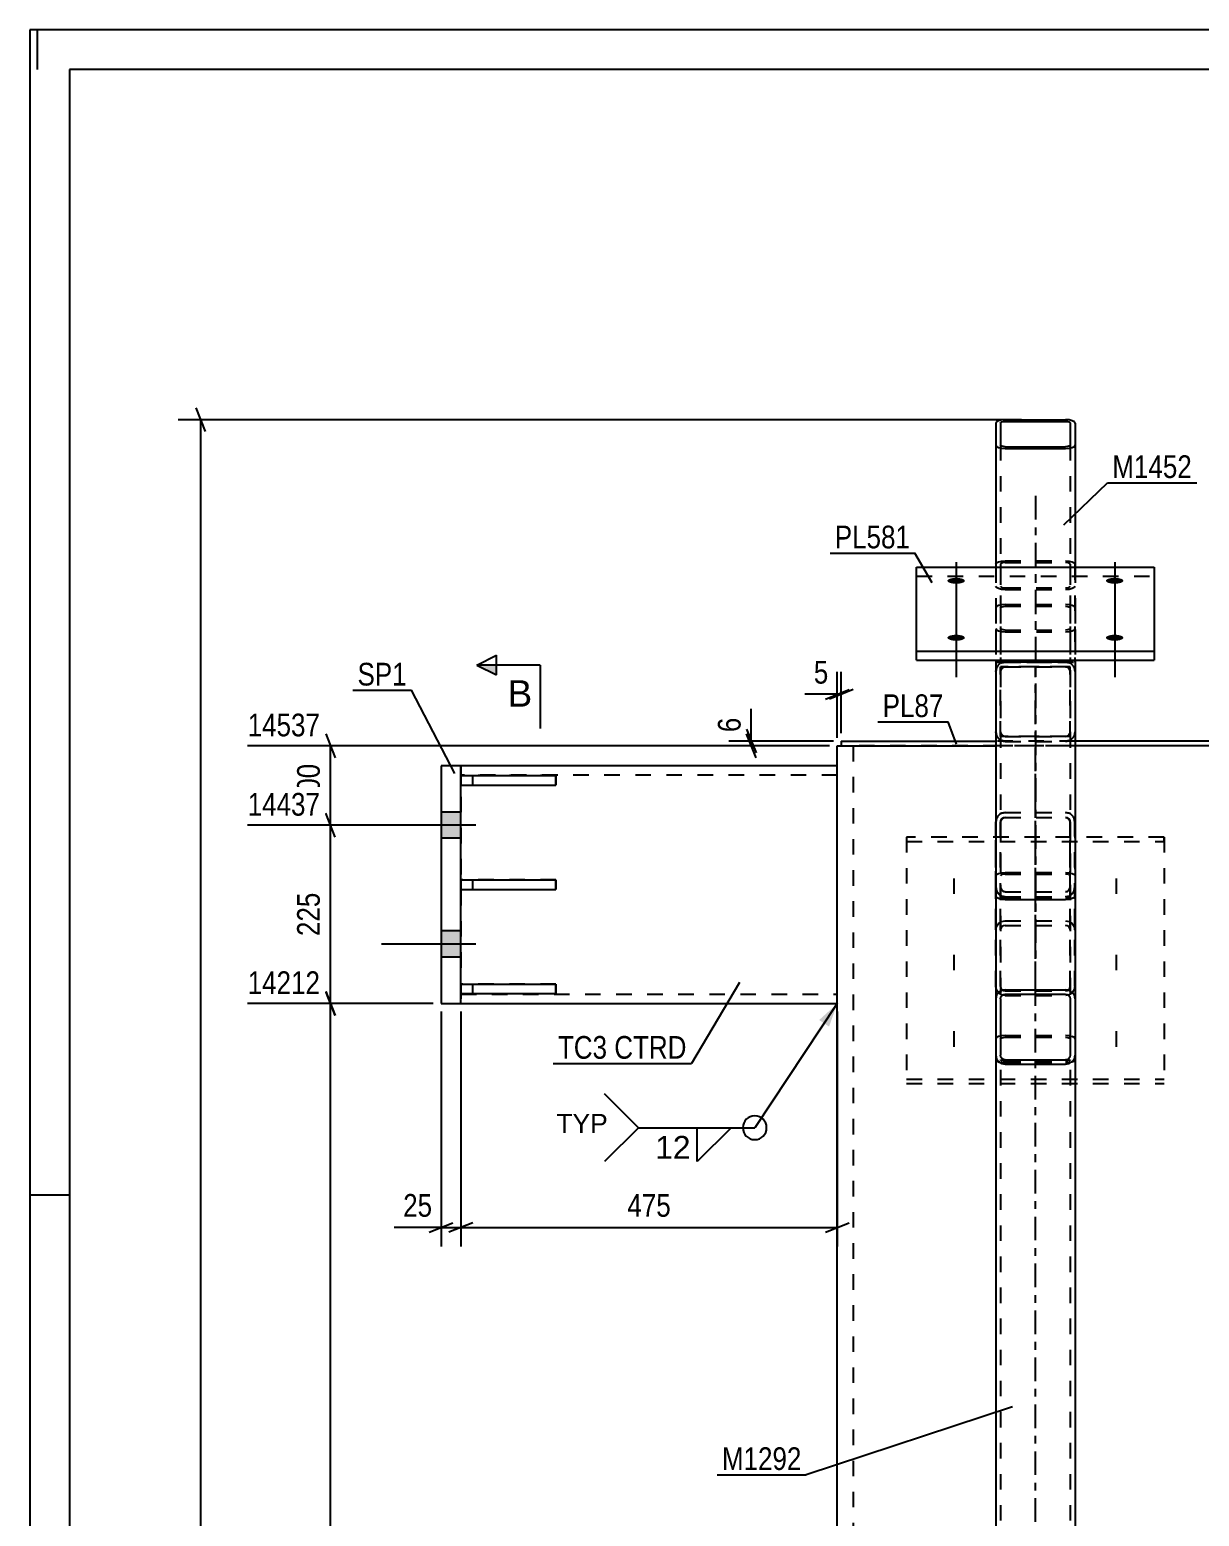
# Model space of a CAD drawing. Header units: millimetres. Extents: x 0 to 841, y 0 to 594.
# Drawn here: x 0 to 147.6, y 406.5 to 594 of the extents above; entities that cross this region are included whole.
import ezdxf

# ---------------------------------------------------------------- set-up
doc = ezdxf.new("R2010")
doc.units = ezdxf.units.MM
doc.linetypes.add('DXK_LINE_DOT2', pattern=[3.9198, 1.9599, -1.9599])
doc.linetypes.add('DXK_LINE_DOT3', pattern=[5.9187, 2.979, -0.9799, 0.9799, -0.9799])
doc.styles.add('Arial', font='ARIAL.TTF', dxfattribs={"height": 0.2})
doc.styles.add('Arial Narrow', font='ARIALN.TTF', dxfattribs={"height": 0.2})

# ---------------------------------------------------------------- blocks, each defined once
blk = doc.blocks.new('Unknown-681621213-15216')
at = {"color": 5, "linetype": 'Continuous'}
for p, q in [((841, 594), (0, 594)), ((0, 594), (0, 0)), ((1, 589), (1, 594)), ((836, 589), (5, 589)), ((5, 589), (5, 5)), ((5, 447), (0, 447))]:
    blk.add_line(p, q, dxfattribs=at)
blk = doc.blocks.new('Bolt-681621213-12339 - 12263')
at = {"color": 1, "linetype": 'DXK_LINE_DOT2'}
for p, q in [((116.64, 485), (116.64, 487.84)), ((126.89, 485), (126.89, 487.84)), ((137.14, 485), (137.14, 487.84)), ((116.64, 475.37), (116.64, 478.21)), ((137.14, 475.37), (137.14, 478.21)), ((116.64, 465.74), (116.64, 468.57)), ((126.89, 465.74), (126.89, 468.57)), ((137.14, 465.74), (137.14, 468.57))]:
    blk.add_line(p, q, dxfattribs=at)
blk = doc.blocks.new('Bolt-681621213-12338 - 12263')
at = {"linetype": 'Continuous'}
for points in [[(51.9, 495.33), (51.9, 492.03), (54.4, 492.03), (54.4, 495.33)], [(51.9, 495.33), (51.9, 492.03), (54.4, 492.03), (54.4, 495.33)], [(51.9, 480.33), (51.9, 477.03), (54.4, 477.03), (54.4, 480.33)], [(51.9, 480.33), (51.9, 477.03), (54.4, 477.03), (54.4, 480.33)]]:
    blk.add_hatch(color=1, dxfattribs=at).paths.add_polyline_path(points)
at = {"color": 1, "linetype": 'Continuous'}
for p, q in [((54.4, 495.33), (51.9, 495.33)), ((54.4, 495.33), (51.9, 495.33)), ((56.3, 493.68), (44.4, 493.68)), ((56.3, 493.68), (44.4, 493.68)), ((54.4, 492.03), (51.9, 492.03)), ((54.4, 492.03), (51.9, 492.03)), ((54.4, 480.33), (51.9, 480.33)), ((54.4, 480.33), (51.9, 480.33)), ((56.3, 478.68), (44.4, 478.68)), ((56.3, 478.68), (44.4, 478.68)), ((54.4, 477.03), (51.9, 477.03)), ((54.4, 477.03), (51.9, 477.03))]:
    blk.add_line(p, q, dxfattribs=at)
blk = doc.blocks.new('Part-681621213-12268 - 12263')
at = {"color": 2, "linetype": 'Continuous'}
for p, q in [((101.9, 501.18), (54.4, 501.18)), ((54.4, 471.18), (101.9, 471.18))]:
    blk.add_line(p, q, dxfattribs=at)
at = {"color": 7, "linetype": 'DXK_LINE_DOT2'}
for p, q in [((54.4, 501.18), (54.4, 471.18)), ((101.9, 471.18), (101.9, 501.18)), ((101.9, 499.98), (54.4, 499.98)), ((54.4, 472.38), (101.9, 472.38))]:
    blk.add_line(p, q, dxfattribs=at)
blk = doc.blocks.new('Part-681621213-12273 - 12263')
at = {"color": 2, "linetype": 'Continuous'}
for p, q in [((51.9, 501.18), (51.9, 471.18)), ((54.4, 501.18), (51.9, 501.18)), ((54.4, 471.18), (54.4, 501.18)), ((51.9, 471.18), (54.4, 471.18))]:
    blk.add_line(p, q, dxfattribs=at)
blk = doc.blocks.new('Part-681621213-12294 - 12263')
at = {"color": 2, "linetype": 'Continuous'}
for p, q in [((102.4, 504.28), (121.9, 504.28)), ((102.4, 504.28), (102.4, 503.68)), ((102.4, 503.68), (104.07, 503.68)), ((151.4, 504.28), (131.9, 504.28)), ((151.4, 503.68), (149.72, 503.68)), ((151.4, 504.28), (151.4, 503.68))]:
    blk.add_line(p, q, dxfattribs=at)
at = {"color": 7, "linetype": 'DXK_LINE_DOT2'}
for p, q in [((149.72, 503.68), (104.07, 503.68)), ((131.9, 504.28), (121.9, 504.28))]:
    blk.add_line(p, q, dxfattribs=at)
blk = doc.blocks.new('Part-681621213-12295 - 12263')
at = {"color": 7, "linetype": 'DXK_LINE_DOT3'}
blk.add_line((126.89, 473.49), (126.89, 502.49), dxfattribs=at)
at = {"color": 7, "linetype": 'DXK_LINE_DOT2'}
for p, q in [((123.09, 495.29), (122.63, 495.19)), ((123.09, 495.29), (130.69, 495.29)), ((131.15, 495.19), (130.69, 495.29)), ((121.98, 494.5), (121.89, 494.01)), ((121.89, 480.48), (121.89, 494.01)), ((121.89, 485.92), (121.89, 494.01)), ((122.49, 494.01), (122.54, 494.25)), ((122.49, 480.48), (122.49, 494.01)), ((122.49, 494.01), (122.49, 485.92)), ((122.54, 494.25), (122.67, 494.46)), ((122.67, 494.46), (122.86, 494.6)), ((122.86, 494.6), (123.09, 494.65)), ((123.09, 494.65), (130.69, 494.65)), ((130.69, 494.65), (130.92, 494.6)), ((130.92, 494.6), (131.12, 494.46)), ((131.12, 494.46), (131.25, 494.25)), ((131.25, 494.25), (131.29, 494.01)), ((131.29, 480.48), (131.29, 494.01)), ((131.29, 485.92), (131.29, 494.01)), ((131.89, 494.01), (131.8, 494.5)), ((131.89, 480.48), (131.89, 494.01)), ((131.89, 494.01), (131.89, 485.92)), ((121.89, 473.34), (121.89, 485.92)), ((121.89, 485.92), (121.98, 485.43)), ((122.49, 473.34), (122.49, 485.92)), ((122.54, 485.68), (122.49, 485.92)), ((122.67, 485.47), (122.54, 485.68)), ((131.25, 485.68), (131.12, 485.47)), ((131.29, 485.92), (131.25, 485.68)), ((131.29, 473.34), (131.29, 485.92)), ((131.8, 485.43), (131.89, 485.92)), ((131.89, 473.34), (131.89, 485.92)), ((122.63, 484.74), (123.09, 484.64)), ((122.86, 485.33), (122.67, 485.47)), ((123.09, 485.28), (122.86, 485.33)), ((123.09, 485.28), (130.69, 485.28)), ((123.09, 484.64), (130.69, 484.64)), ((130.92, 485.33), (130.69, 485.28)), ((130.69, 484.64), (131.15, 484.74)), ((131.12, 485.47), (130.92, 485.33)), ((121.89, 480.48), (121.98, 480.91)), ((121.89, 473.34), (121.89, 480.48)), ((121.98, 480.91), (122.24, 481.28)), ((122.24, 481.28), (122.63, 481.52)), ((122.54, 480.69), (122.49, 480.48)), ((122.49, 473.34), (122.49, 480.48)), ((122.67, 480.88), (122.54, 480.69)), ((122.63, 481.52), (123.09, 481.61)), ((122.86, 481), (122.67, 480.88)), ((123.09, 481.04), (122.86, 481)), ((123.09, 481.61), (130.69, 481.61)), ((123.09, 481.04), (130.69, 481.04)), ((130.69, 481.61), (131.15, 481.52)), ((130.92, 481), (130.69, 481.04)), ((131.12, 480.88), (130.92, 481)), ((131.25, 480.69), (131.12, 480.88)), ((131.15, 481.52), (131.54, 481.28)), ((131.29, 480.48), (131.25, 480.69)), ((131.29, 473.34), (131.29, 480.48)), ((131.54, 481.28), (131.8, 480.91)), ((131.8, 480.91), (131.89, 480.48)), ((131.89, 473.34), (131.89, 480.48)), ((121.98, 472.9), (121.89, 473.34)), ((122.24, 472.54), (121.98, 472.9)), ((122.63, 472.29), (122.24, 472.54)), ((122.49, 473.34), (122.54, 473.12)), ((122.54, 473.12), (122.67, 472.94)), ((122.67, 472.94), (122.86, 472.82)), ((122.86, 472.82), (123.09, 472.77)), ((123.09, 472.77), (130.69, 472.77)), ((130.69, 472.77), (130.92, 472.82)), ((130.92, 472.82), (131.12, 472.94)), ((131.12, 472.94), (131.25, 473.12)), ((131.54, 472.54), (131.15, 472.29)), ((131.25, 473.12), (131.29, 473.34)), ((131.8, 472.9), (131.54, 472.54)), ((131.89, 473.34), (131.8, 472.9)), ((123.09, 472.21), (122.63, 472.29)), ((123.09, 472.21), (130.69, 472.21)), ((131.15, 472.29), (130.69, 472.21))]:
    blk.add_line(p, q, dxfattribs=at)
for centre, start, end in [((123.14, 494.06), 114.32, 159.2417), ((130.64, 494.06), 20.7583, 65.68), ((123.14, 485.87), 200.7583, 245.68), ((130.64, 485.87), 294.32, 339.2417)]:
    blk.add_arc(centre, 1.24, start, end, dxfattribs=at)
blk = doc.blocks.new('Part-681621213-12297 - 12263')
at = {"color": 7, "linetype": 'DXK_LINE_DOT2'}
for p, q in [((143.14, 492.18), (110.64, 492.18)), ((110.64, 492.18), (110.64, 491.63)), ((110.64, 492.18), (110.64, 461.09)), ((110.64, 491.63), (143.14, 491.63)), ((143.14, 491.63), (143.14, 492.18)), ((143.14, 492.18), (143.14, 461.09)), ((110.64, 461.64), (143.14, 461.64)), ((110.64, 461.09), (143.14, 461.09))]:
    blk.add_line(p, q, dxfattribs=at)
blk = doc.blocks.new('Part-681621213-12305 - 12263')
at = {"color": 2, "linetype": 'Continuous'}
for p, q in [((54.4, 486.78), (66.4, 486.78)), ((54.4, 486.78), (54.4, 485.58)), ((66.4, 486.78), (66.4, 485.58)), ((54.4, 485.58), (66.4, 485.58))]:
    blk.add_line(p, q, dxfattribs=at)
at = {"color": 7, "linetype": 'DXK_LINE_DOT2'}
blk.add_line((55.9, 485.58), (55.9, 486.78), dxfattribs=at)
blk = doc.blocks.new('Part-681621213-12306 - 12263')
at = {"color": 2, "linetype": 'Continuous'}
for p, q in [((54.4, 499.93), (66.4, 499.93)), ((54.4, 499.93), (54.4, 498.73)), ((54.4, 498.73), (66.4, 498.73)), ((66.4, 499.93), (66.4, 498.73))]:
    blk.add_line(p, q, dxfattribs=at)
at = {"color": 7, "linetype": 'DXK_LINE_DOT2'}
blk.add_line((55.9, 498.73), (55.9, 499.93), dxfattribs=at)
blk = doc.blocks.new('Part-681621213-12307 - 12263')
at = {"color": 2, "linetype": 'Continuous'}
for p, q in [((54.4, 473.63), (66.4, 473.63)), ((54.4, 473.63), (54.4, 472.43)), ((66.4, 473.63), (66.4, 472.43)), ((54.4, 472.43), (66.4, 472.43))]:
    blk.add_line(p, q, dxfattribs=at)
at = {"color": 7, "linetype": 'DXK_LINE_DOT2'}
blk.add_line((55.9, 472.43), (55.9, 473.63), dxfattribs=at)
blk = doc.blocks.new('Part-681621213-12308 - 12263')
at = {"color": 7, "linetype": 'DXK_LINE_DOT2'}
for p, q in [((66.4, 486.78), (54.4, 486.78)), ((54.4, 486.78), (54.4, 485.58)), ((55.9, 485.58), (55.9, 486.78)), ((66.4, 485.58), (66.4, 486.78)), ((54.4, 485.58), (66.4, 485.58))]:
    blk.add_line(p, q, dxfattribs=at)
blk = doc.blocks.new('Part-681621213-12309 - 12263')
at = {"color": 7, "linetype": 'DXK_LINE_DOT2'}
for p, q in [((66.4, 499.93), (54.4, 499.93)), ((54.4, 499.93), (54.4, 498.73)), ((54.4, 498.73), (66.4, 498.73)), ((55.9, 498.73), (55.9, 499.93)), ((66.4, 498.73), (66.4, 499.93))]:
    blk.add_line(p, q, dxfattribs=at)
blk = doc.blocks.new('Part-681621213-12310 - 12263')
at = {"color": 7, "linetype": 'DXK_LINE_DOT2'}
for p, q in [((66.4, 473.63), (54.4, 473.63)), ((54.4, 473.63), (54.4, 472.43)), ((55.9, 472.43), (55.9, 473.63)), ((66.4, 472.43), (66.4, 473.63)), ((54.4, 472.43), (66.4, 472.43))]:
    blk.add_line(p, q, dxfattribs=at)
blk = doc.blocks.new('Part-681621213-36388 - 12263')
at = {"color": 7, "linetype": 'DXK_LINE_DOT2'}
for p, q in [((122.64, 495.19), (122.87, 495.24)), ((122.87, 495.24), (123.1, 495.29)), ((123.1, 495.29), (130.7, 495.29)), ((130.7, 495.29), (131.16, 495.19)), ((121.9, 494.01), (121.99, 494.5)), ((121.9, 494.01), (121.9, 484.7)), ((122.54, 494.26), (122.5, 494.01)), ((122.5, 494.01), (122.5, 471.79)), ((122.67, 494.46), (122.54, 494.26)), ((122.87, 494.6), (122.67, 494.46)), ((123.1, 494.65), (122.87, 494.6)), ((123.1, 494.65), (130.7, 494.65)), ((130.93, 494.6), (130.7, 494.65)), ((131.12, 494.46), (130.93, 494.6)), ((131.25, 494.26), (131.12, 494.46)), ((131.3, 494.01), (131.25, 494.26)), ((131.3, 494.01), (131.3, 471.79)), ((131.81, 494.5), (131.9, 494.01)), ((131.9, 494.01), (131.9, 484.7)), ((121.99, 485.44), (121.9, 485.92)), ((122.5, 485.92), (122.54, 485.68)), ((122.54, 485.68), (122.67, 485.47)), ((131.12, 485.47), (131.25, 485.68)), ((131.25, 485.68), (131.3, 485.92)), ((131.9, 485.92), (131.81, 485.44)), ((123.1, 484.65), (122.64, 484.74)), ((122.67, 485.47), (122.87, 485.33)), ((122.87, 485.33), (123.1, 485.29)), ((123.1, 485.29), (130.7, 485.29)), ((123.1, 484.65), (130.7, 484.65)), ((130.7, 485.29), (130.93, 485.33)), ((131.16, 484.74), (130.7, 484.65)), ((130.93, 485.33), (131.12, 485.47))]:
    blk.add_line(p, q, dxfattribs=at)
at = {"color": 2, "linetype": 'Continuous'}
for p, q in [((121.9, 484.7), (121.9, 464.65)), ((131.9, 484.7), (131.9, 464.65)), ((122.25, 472.59), (121.99, 472.22)), ((122.64, 472.83), (122.25, 472.59)), ((123.1, 472.92), (122.64, 472.83)), ((123.1, 472.92), (130.7, 472.92)), ((131.16, 472.83), (130.7, 472.92)), ((131.55, 472.59), (131.16, 472.83)), ((131.81, 472.22), (131.55, 472.59)), ((121.99, 472.22), (121.9, 471.79)), ((122.5, 471.79), (122.54, 472.01)), ((122.5, 471.79), (122.5, 464.65)), ((122.54, 472.01), (122.67, 472.19)), ((122.67, 472.19), (122.87, 472.31)), ((122.87, 472.31), (123.1, 472.35)), ((123.1, 472.35), (130.7, 472.35)), ((130.7, 472.35), (130.93, 472.31)), ((130.93, 472.31), (131.12, 472.19)), ((131.12, 472.19), (131.25, 472.01)), ((131.25, 472.01), (131.3, 471.79)), ((131.3, 471.79), (131.3, 464.65)), ((131.9, 471.79), (131.81, 472.22)), ((121.9, 464.65), (121.99, 464.22)), ((121.99, 464.22), (122.25, 463.85)), ((122.25, 463.85), (122.64, 463.61)), ((122.54, 464.43), (122.5, 464.65)), ((122.67, 464.25), (122.54, 464.43)), ((122.64, 463.61), (123.1, 463.52)), ((122.87, 464.13), (122.67, 464.25)), ((123.1, 464.08), (122.87, 464.13)), ((123.1, 464.08), (130.7, 464.08)), ((123.1, 463.52), (130.7, 463.52)), ((130.93, 464.13), (130.7, 464.08)), ((130.7, 463.52), (131.16, 463.61)), ((131.12, 464.25), (130.93, 464.13)), ((131.25, 464.43), (131.12, 464.25)), ((131.16, 463.61), (131.55, 463.85)), ((131.3, 464.65), (131.25, 464.43)), ((131.55, 463.85), (131.81, 464.22)), ((131.81, 464.22), (131.9, 464.65))]:
    blk.add_line(p, q, dxfattribs=at)
at = {"color": 7, "linetype": 'DXK_LINE_DOT2'}
for centre, start, end in [((123.15, 494.06), 114.3199, 159.2417), ((130.65, 494.06), 20.7583, 65.6801), ((123.15, 485.88), 200.7583, 245.6801), ((130.65, 485.88), 294.3199, 339.2417)]:
    blk.add_arc(centre, 1.24, start, end, dxfattribs=at)
blk = doc.blocks.new('Part-681621213-12318 - 12263')
at = {"color": 7, "linetype": 'DXK_LINE_DOT3'}
blk.add_line((126.9, 109.87), (126.9, 513.68), dxfattribs=at)
at = {"color": 2, "linetype": 'Continuous'}
for p, q in [((101.9, 109.87), (101.9, 503.68)), ((101.9, 503.68), (102.4, 503.68)), ((104.07, 503.68), (105.9, 503.68)), ((105.9, 503.68), (121.9, 503.68)), ((149.72, 503.68), (131.9, 503.68))]:
    blk.add_line(p, q, dxfattribs=at)
at = {"color": 7, "linetype": 'DXK_LINE_DOT2'}
for p, q in [((101.9, 503.68), (104.07, 503.68)), ((102.4, 503.68), (103.07, 503.68)), ((103.9, 503.68), (103.9, 109.87)), ((131.9, 503.68), (121.9, 503.68))]:
    blk.add_line(p, q, dxfattribs=at)
blk = doc.blocks.new('Part-681621213-36389 - 12263')
at = {"color": 7, "linetype": 'DXK_LINE_DOT2'}
for p, q in [((121.99, 466.88), (121.9, 466.72)), ((122.25, 467.01), (121.99, 466.88)), ((122.64, 467.1), (122.25, 467.01)), ((122.54, 466.8), (122.67, 466.86)), ((123.1, 467.13), (122.64, 467.1)), ((122.67, 466.86), (122.87, 466.91)), ((122.87, 466.91), (123.1, 466.92)), ((123.1, 467.13), (130.7, 467.13)), ((123.1, 466.92), (130.7, 466.92)), ((131.16, 467.1), (130.7, 467.13)), ((130.7, 466.92), (130.93, 466.91)), ((130.93, 466.91), (131.12, 466.86)), ((131.12, 466.86), (131.25, 466.8)), ((131.16, 467.1), (131.25, 467.08)), ((131.25, 467.08), (131.55, 467.01)), ((131.81, 466.88), (131.55, 467.01)), ((131.9, 466.72), (131.81, 466.88)), ((121.9, 466.72), (121.9, 464.65)), ((122.5, 466.72), (122.54, 466.8)), ((122.5, 466.72), (122.5, 245.49)), ((131.25, 466.8), (131.3, 466.72)), ((131.3, 466.72), (131.3, 245.49)), ((131.9, 466.72), (131.9, 464.11)), ((122.34, 463.79), (122.64, 463.73)), ((122.54, 464.03), (122.5, 464.11)), ((122.67, 463.96), (122.54, 464.03)), ((122.64, 463.73), (123.1, 463.69)), ((122.87, 463.92), (122.67, 463.96)), ((123.1, 463.9), (122.87, 463.92)), ((123.1, 463.9), (130.7, 463.9)), ((123.1, 463.69), (130.7, 463.69)), ((130.93, 463.92), (130.7, 463.9)), ((130.7, 463.69), (131.16, 463.73)), ((131.12, 463.96), (130.93, 463.92)), ((131.25, 464.03), (131.12, 463.96)), ((131.46, 463.79), (131.16, 463.73)), ((131.3, 464.11), (131.25, 464.03))]:
    blk.add_line(p, q, dxfattribs=at)
at = {"color": 2, "linetype": 'Continuous'}
for p, q in [((121.9, 464.65), (121.9, 245.49)), ((121.9, 464.11), (121.99, 463.95)), ((121.99, 463.95), (122.25, 463.81)), ((122.25, 463.81), (122.34, 463.79)), ((131.55, 463.81), (131.46, 463.79)), ((131.55, 463.81), (131.81, 463.95)), ((131.81, 463.95), (131.9, 464.11)), ((131.9, 464.65), (131.9, 245.49))]:
    blk.add_line(p, q, dxfattribs=at)
blk = doc.blocks.new('Part-681621213-40524 - 12263')
at = {"color": 7, "linetype": 'DXK_LINE_DOT3'}
blk.add_line((126.89, 535.2), (126.89, 504.25), dxfattribs=at)
at = {"color": 7, "linetype": 'DXK_LINE_DOT2'}
for p, q in [((121.99, 526.75), (122.24, 526.89)), ((122.24, 526.89), (122.63, 526.99)), ((122.63, 526.99), (123.09, 527.02)), ((123.09, 527.02), (130.69, 527.02)), ((130.69, 527.02), (131.15, 526.99)), ((131.15, 526.99), (131.54, 526.89)), ((131.54, 526.89), (131.8, 526.75)), ((121.89, 526.21), (121.89, 514.48)), ((121.9, 526.59), (121.98, 526.75)), ((121.98, 526.75), (121.99, 526.75)), ((122.54, 526.67), (122.49, 526.58)), ((122.49, 526.58), (122.49, 514.25)), ((122.67, 526.74), (122.54, 526.67)), ((122.86, 526.79), (122.67, 526.74)), ((123.09, 526.8), (122.86, 526.79)), ((123.09, 526.8), (130.69, 526.8)), ((130.92, 526.79), (130.69, 526.8)), ((131.12, 526.74), (130.92, 526.79)), ((131.25, 526.67), (131.12, 526.74)), ((131.29, 526.58), (131.25, 526.67)), ((131.29, 526.58), (131.29, 514.25)), ((131.8, 526.75), (131.89, 526.58)), ((131.89, 526.58), (131.89, 514.25)), ((121.98, 523.65), (121.89, 523.82)), ((122.24, 523.51), (121.98, 523.65)), ((122.63, 523.41), (122.24, 523.51)), ((122.49, 523.82), (122.54, 523.73)), ((122.54, 523.73), (122.67, 523.66)), ((123.09, 523.38), (122.63, 523.41)), ((122.67, 523.66), (122.86, 523.62)), ((122.86, 523.62), (123.09, 523.6)), ((123.09, 523.6), (130.69, 523.6)), ((123.09, 523.38), (130.69, 523.38)), ((130.69, 523.6), (130.92, 523.62)), ((131.15, 523.41), (130.69, 523.38)), ((130.92, 523.62), (131.12, 523.66)), ((131.12, 523.66), (131.25, 523.73)), ((131.54, 523.51), (131.15, 523.41)), ((131.25, 523.73), (131.29, 523.82)), ((131.8, 523.65), (131.54, 523.51)), ((131.89, 523.82), (131.8, 523.65)), ((121.9, 514.25), (131.89, 514.25))]:
    blk.add_line(p, q, dxfattribs=at)
at = {"color": 2, "linetype": 'Continuous'}
for p, q in [((121.89, 526.58), (121.9, 526.59)), ((121.89, 526.58), (121.89, 526.21)), ((121.89, 514.48), (121.89, 514.25)), ((121.89, 514.25), (121.9, 514.25))]:
    blk.add_line(p, q, dxfattribs=at)
blk = doc.blocks.new('Part-681621213-40525 - 12263')
at = {"color": 7, "linetype": 'DXK_LINE_DOT3'}
blk.add_line((126.9, 529.18), (126.9, 476.6), dxfattribs=at)
at = {"color": 7, "linetype": 'DXK_LINE_DOT2'}
for p, q in [((121.99, 521.24), (121.9, 521.08)), ((122.25, 521.37), (121.99, 521.24)), ((122.64, 521.46), (122.25, 521.37)), ((122.54, 521.16), (122.67, 521.23)), ((123.1, 521.49), (122.64, 521.46)), ((122.67, 521.23), (122.87, 521.27)), ((122.87, 521.27), (123.1, 521.29)), ((123.1, 521.49), (130.7, 521.49)), ((123.1, 521.29), (130.7, 521.29)), ((131.16, 521.46), (130.7, 521.49)), ((130.7, 521.29), (130.93, 521.27)), ((130.93, 521.27), (131.12, 521.23)), ((131.12, 521.23), (131.25, 521.16)), ((131.55, 521.37), (131.16, 521.46)), ((131.81, 521.24), (131.55, 521.37)), ((131.9, 521.08), (131.81, 521.24)), ((121.9, 521.08), (121.9, 514.48)), ((122.5, 521.08), (122.54, 521.16)), ((122.5, 521.08), (122.5, 484.7)), ((131.25, 521.16), (131.3, 521.08)), ((131.3, 521.08), (131.3, 484.7)), ((131.9, 521.08), (131.9, 514.48)), ((121.9, 518.49), (121.99, 518.33)), ((121.99, 518.33), (122.25, 518.19)), ((122.25, 518.19), (122.64, 518.11)), ((122.54, 518.41), (122.5, 518.49)), ((122.67, 518.34), (122.54, 518.41)), ((122.64, 518.11), (123.1, 518.07)), ((122.87, 518.3), (122.67, 518.34)), ((123.1, 518.28), (122.87, 518.3)), ((123.1, 518.28), (130.7, 518.28)), ((123.1, 518.07), (130.7, 518.07)), ((130.93, 518.3), (130.7, 518.28)), ((130.7, 518.07), (131.16, 518.11)), ((131.12, 518.34), (130.93, 518.3)), ((131.25, 518.41), (131.12, 518.34)), ((131.16, 518.11), (131.55, 518.19)), ((131.3, 518.49), (131.25, 518.41)), ((131.55, 518.19), (131.81, 518.33)), ((131.81, 518.33), (131.9, 518.49)), ((121.99, 487.46), (122.25, 487.59)), ((122.25, 487.59), (122.64, 487.68)), ((122.64, 487.68), (123.1, 487.71)), ((122.87, 487.49), (122.67, 487.45)), ((123.1, 487.51), (122.87, 487.49)), ((123.1, 487.71), (130.7, 487.71)), ((123.1, 487.51), (130.7, 487.51)), ((130.7, 487.71), (131.16, 487.68)), ((130.93, 487.49), (130.7, 487.51)), ((131.12, 487.45), (130.93, 487.49)), ((131.16, 487.68), (131.55, 487.59)), ((131.55, 487.59), (131.81, 487.46)), ((121.9, 487.3), (121.99, 487.46)), ((122.54, 487.38), (122.5, 487.3)), ((122.67, 487.45), (122.54, 487.38)), ((131.12, 487.45), (131.16, 487.43)), ((131.16, 487.43), (131.25, 487.38)), ((131.3, 487.3), (131.25, 487.38)), ((131.81, 487.46), (131.9, 487.3)), ((122.5, 484.7), (122.54, 484.62)), ((122.54, 484.62), (122.67, 484.56)), ((122.67, 484.56), (122.87, 484.51)), ((122.87, 484.51), (123.1, 484.5)), ((123.1, 484.5), (130.7, 484.5)), ((130.7, 484.5), (130.93, 484.51)), ((130.93, 484.51), (131.12, 484.56)), ((131.12, 484.56), (131.25, 484.62)), ((131.25, 484.62), (131.3, 484.7))]:
    blk.add_line(p, q, dxfattribs=at)
at = {"color": 2, "linetype": 'Continuous'}
for p, q in [((121.9, 514.48), (121.9, 484.7)), ((131.9, 514.48), (131.9, 484.7)), ((121.99, 484.54), (121.9, 484.7)), ((122.25, 484.41), (121.99, 484.54)), ((122.64, 484.32), (122.25, 484.41)), ((123.1, 484.29), (122.64, 484.32)), ((123.1, 484.29), (130.7, 484.29)), ((131.16, 484.32), (130.7, 484.29)), ((131.55, 484.41), (131.16, 484.32)), ((131.81, 484.54), (131.55, 484.41)), ((131.9, 484.7), (131.81, 484.54))]:
    blk.add_line(p, q, dxfattribs=at)
blk = doc.blocks.new('Part-681621213-40526 - 12263')
at = {"color": 2, "linetype": 'Continuous'}
for p, q in [((111.9, 514.48), (111.9, 526.21)), ((111.9, 526.21), (141.9, 526.21)), ((141.9, 526.21), (141.9, 514.48)), ((111.9, 515.61), (141.9, 515.61)), ((111.9, 514.48), (141.9, 514.48))]:
    blk.add_line(p, q, dxfattribs=at)
at = {"color": 7, "linetype": 'DXK_LINE_DOT2'}
blk.add_line((111.9, 525.08), (141.9, 525.08), dxfattribs=at)
blk = doc.blocks.new('Part-681621213-40527 - 12263')
at = {"color": 2, "linetype": 'Continuous'}
for p, q in [((121.99, 544.55), (121.9, 544.38)), ((121.9, 544.38), (121.9, 526.21)), ((122.25, 544.69), (121.99, 544.55)), ((122.64, 544.79), (122.25, 544.69)), ((122.5, 544.38), (122.54, 544.47)), ((122.5, 544.38), (122.5, 541.62)), ((122.54, 544.47), (122.67, 544.54)), ((123.1, 544.82), (122.64, 544.79)), ((122.67, 544.54), (122.87, 544.59)), ((122.87, 544.59), (123.1, 544.6)), ((123.1, 544.82), (130.7, 544.82)), ((123.1, 544.6), (130.7, 544.6)), ((131.16, 544.79), (130.7, 544.82)), ((130.7, 544.6), (130.93, 544.59)), ((130.93, 544.59), (131.12, 544.54)), ((131.12, 544.54), (131.25, 544.47)), ((131.55, 544.69), (131.16, 544.79)), ((131.25, 544.47), (131.3, 544.38)), ((131.3, 544.38), (131.3, 541.62)), ((131.81, 544.55), (131.55, 544.69)), ((131.9, 544.38), (131.81, 544.55)), ((131.9, 544.38), (131.9, 526.21)), ((121.9, 541.62), (121.99, 541.45)), ((121.99, 541.45), (122.25, 541.31)), ((122.25, 541.31), (122.64, 541.21)), ((122.54, 541.53), (122.5, 541.62)), ((122.67, 541.46), (122.54, 541.53)), ((122.64, 541.21), (123.1, 541.18)), ((122.87, 541.42), (122.67, 541.46)), ((123.1, 541.4), (122.87, 541.42)), ((123.1, 541.4), (130.7, 541.4)), ((123.1, 541.18), (130.7, 541.18)), ((130.93, 541.42), (130.7, 541.4)), ((130.7, 541.18), (131.16, 541.21)), ((131.12, 541.46), (130.93, 541.42)), ((131.25, 541.53), (131.12, 541.46)), ((131.16, 541.21), (131.55, 541.31)), ((131.3, 541.62), (131.25, 541.53)), ((131.55, 541.31), (131.81, 541.45)), ((131.81, 541.45), (131.9, 541.62))]:
    blk.add_line(p, q, dxfattribs=at)
at = {"color": 7, "linetype": 'DXK_LINE_DOT2'}
for p, q in [((122.5, 541.62), (122.5, 514.25)), ((131.3, 541.62), (131.3, 514.25)), ((121.9, 526.21), (121.9, 514.25)), ((131.9, 526.21), (131.9, 514.25)), ((121.9, 514.25), (131.9, 514.25))]:
    blk.add_line(p, q, dxfattribs=at)
blk = doc.blocks.new('Part-681621213-40528 - 12263')
at = {"color": 7, "linetype": 'DXK_LINE_DOT2'}
for p, q in [((122.64, 514.16), (123.09, 514.25)), ((122.87, 514.2), (122.64, 514.16)), ((123.1, 514.25), (122.87, 514.2)), ((123.09, 514.25), (123.1, 514.25)), ((123.1, 514.25), (130.7, 514.25)), ((123.1, 514.25), (123.1, 514.25)), ((130.7, 514.25), (123.1, 514.25)), ((130.7, 514.25), (130.7, 514.25)), ((131.16, 514.16), (130.7, 514.25)), ((130.7, 514.25), (131.16, 514.16)), ((121.99, 513.51), (121.9, 513.05)), ((121.9, 513.05), (121.99, 513.51)), ((121.9, 513.05), (121.9, 505.45)), ((122.54, 513.28), (122.5, 513.05)), ((122.5, 513.05), (122.5, 505.45)), ((122.67, 513.47), (122.54, 513.28)), ((122.54, 513.28), (122.67, 513.47)), ((122.87, 513.6), (122.67, 513.47)), ((122.67, 513.47), (122.87, 513.6)), ((123.1, 513.65), (122.87, 513.6)), ((122.87, 513.6), (123.1, 513.65)), ((123.1, 513.65), (130.7, 513.65)), ((123.1, 513.65), (123.1, 513.65)), ((130.7, 513.65), (123.1, 513.65)), ((130.7, 513.65), (130.7, 513.65)), ((130.93, 513.6), (130.7, 513.65)), ((130.7, 513.65), (130.93, 513.6)), ((131.12, 513.47), (130.93, 513.6)), ((130.93, 513.6), (131.12, 513.47)), ((131.25, 513.28), (131.12, 513.47)), ((131.12, 513.47), (131.25, 513.28)), ((131.3, 513.05), (131.25, 513.28)), ((131.3, 513.05), (131.3, 505.45)), ((131.9, 513.05), (131.81, 513.51)), ((131.81, 513.51), (131.9, 513.05)), ((131.9, 513.05), (131.9, 505.45)), ((121.9, 505.45), (121.99, 504.99)), ((121.99, 504.99), (121.9, 505.45)), ((122.5, 505.45), (122.54, 505.22)), ((122.54, 505.22), (122.67, 505.02)), ((122.67, 505.02), (122.54, 505.22)), ((122.64, 504.34), (122.87, 504.29)), ((122.92, 504.28), (122.64, 504.34)), ((122.67, 505.02), (122.87, 504.89)), ((122.87, 504.89), (122.67, 505.02)), ((122.87, 504.89), (123.1, 504.85)), ((123.1, 504.85), (122.87, 504.89)), ((123.1, 504.85), (130.7, 504.85)), ((123.1, 504.85), (123.1, 504.85)), ((130.7, 504.85), (123.1, 504.85)), ((130.7, 504.85), (130.93, 504.89)), ((130.93, 504.89), (130.7, 504.85)), ((130.7, 504.85), (130.7, 504.85)), ((130.7, 504.25), (131.16, 504.34)), ((131.16, 504.34), (130.7, 504.25)), ((130.93, 504.89), (131.12, 505.02)), ((131.12, 505.02), (130.93, 504.89)), ((131.12, 505.02), (131.25, 505.22)), ((131.25, 505.22), (131.12, 505.02)), ((131.3, 505.45), (131.25, 505.22)), ((131.81, 504.99), (131.9, 505.45)), ((131.9, 505.45), (131.81, 504.99)), ((122.87, 504.29), (123.1, 504.25)), ((123.1, 504.25), (122.92, 504.28)), ((123.1, 504.25), (130.7, 504.25)), ((123.1, 504.25), (123.1, 504.25)), ((123.1, 504.25), (130.7, 504.25)), ((130.7, 504.25), (130.7, 504.25))]:
    blk.add_line(p, q, dxfattribs=at)
at = {"color": 7, "linetype": 'DXK_LINE_DOT3'}
blk.add_line((126.9, 509.25), (126.9, 509.25), dxfattribs=at)
at = {"color": 7, "linetype": 'DXK_LINE_DOT2'}
for centre, start, end in [((123.1, 513.05), 112.5, 157.5), ((123.1, 513.05), 112.5, 157.5), ((130.7, 513.05), 22.5, 67.5), ((130.7, 513.05), 22.5, 67.5), ((123.1, 505.45), 202.5, 247.5), ((123.1, 505.45), 202.5, 247.5), ((130.7, 505.45), 292.5, 337.5), ((130.7, 505.45), 292.5, 337.5)]:
    blk.add_arc(centre, 1.2, start, end, dxfattribs=at)
blk = doc.blocks.new('Part-681621213-40529 - 12263')
at = {"color": 7, "linetype": 'DXK_LINE_DOT2'}
for p, q in [((122.5, 504.85), (122.5, 513.65)), ((131.3, 513.65), (122.5, 513.65)), ((131.3, 504.85), (131.3, 513.65)), ((131.3, 504.85), (122.5, 504.85))]:
    blk.add_line(p, q, dxfattribs=at)
blk = doc.blocks.new('Part-681621213-40530 - 12263')
at = {"color": 7, "linetype": 'DXK_LINE_DOT2'}
for p, q in [((122.5, 504.85), (122.5, 513.65)), ((131.3, 513.65), (122.5, 513.65)), ((131.3, 504.85), (131.3, 513.65)), ((131.3, 504.85), (122.5, 504.85))]:
    blk.add_line(p, q, dxfattribs=at)
blk = doc.blocks.new('Bolt-681621213-40531 - 12263')
at = {"linetype": 'Continuous'}
for points in [[(116.9, 524.12), (116.67, 524.13), (116.45, 524.16), (116.25, 524.2), (116.08, 524.25), (115.95, 524.31), (115.85, 524.38), (115.8, 524.46), (115.8, 524.54), (115.85, 524.62), (115.95, 524.69), (116.08, 524.75), (116.25, 524.8), (116.45, 524.84), (116.67, 524.87), (116.9, 524.88), (117.13, 524.87), (117.35, 524.84), (117.55, 524.8), (117.72, 524.75), (117.85, 524.69), (117.94, 524.62), (117.99, 524.54), (117.99, 524.46), (117.94, 524.38), (117.85, 524.31), (117.72, 524.25), (117.55, 524.2), (117.35, 524.16), (117.13, 524.13)], [(116.9, 516.94), (116.67, 516.95), (116.45, 516.97), (116.25, 517.01), (116.08, 517.07), (115.95, 517.13), (115.85, 517.2), (115.8, 517.28), (115.8, 517.36), (115.85, 517.43), (115.95, 517.51), (116.08, 517.57), (116.25, 517.62), (116.45, 517.66), (116.67, 517.69), (116.9, 517.69), (117.13, 517.69), (117.35, 517.66), (117.55, 517.62), (117.72, 517.57), (117.85, 517.51), (117.94, 517.43), (117.99, 517.36), (117.99, 517.28), (117.94, 517.2), (117.85, 517.13), (117.72, 517.07), (117.55, 517.01), (117.35, 516.97), (117.13, 516.95)]]:
    blk.add_hatch(color=1, dxfattribs=at).paths.add_polyline_path(points)
at = {"color": 1, "linetype": 'Continuous'}
for p, q in [((116.9, 526.85), (116.9, 519.52)), ((116.9, 519.67), (116.9, 512.34))]:
    blk.add_line(p, q, dxfattribs=at)
blk = doc.blocks.new('Bolt-681621213-40532 - 12263')
at = {"linetype": 'Continuous'}
for points in [[(136.9, 524.12), (136.67, 524.13), (136.45, 524.16), (136.25, 524.2), (136.08, 524.25), (135.95, 524.31), (135.85, 524.38), (135.8, 524.46), (135.8, 524.54), (135.85, 524.62), (135.95, 524.69), (136.08, 524.75), (136.25, 524.8), (136.45, 524.84), (136.67, 524.87), (136.9, 524.88), (137.13, 524.87), (137.35, 524.84), (137.55, 524.8), (137.72, 524.75), (137.85, 524.69), (137.94, 524.62), (137.99, 524.54), (137.99, 524.46), (137.94, 524.38), (137.85, 524.31), (137.72, 524.25), (137.55, 524.2), (137.35, 524.16), (137.13, 524.13)], [(136.9, 516.94), (136.67, 516.95), (136.45, 516.97), (136.25, 517.01), (136.08, 517.07), (135.95, 517.13), (135.85, 517.2), (135.8, 517.28), (135.8, 517.36), (135.85, 517.43), (135.95, 517.51), (136.08, 517.57), (136.25, 517.62), (136.45, 517.66), (136.67, 517.69), (136.9, 517.69), (137.13, 517.69), (137.35, 517.66), (137.55, 517.62), (137.72, 517.57), (137.85, 517.51), (137.94, 517.43), (137.99, 517.36), (137.99, 517.28), (137.94, 517.2), (137.85, 517.13), (137.72, 517.07), (137.55, 517.01), (137.35, 516.97), (137.13, 516.95)]]:
    blk.add_hatch(color=1, dxfattribs=at).paths.add_polyline_path(points)
at = {"color": 1, "linetype": 'Continuous'}
for p, q in [((136.9, 526.85), (136.9, 519.52)), ((136.9, 519.67), (136.9, 512.34))]:
    blk.add_line(p, q, dxfattribs=at)
blk = doc.blocks.new('StraightDimension-681621213-45671 - 12263')
at = {"color": 7, "linetype": 'Continuous'}
for p, q in [((51.9, 470.18), (51.9, 440.54)), ((54.4, 470.18), (54.4, 440.54)), ((50.4, 442.34), (53.4, 443.54)), ((51.9, 442.94), (54.4, 442.94)), ((55.9, 443.54), (52.9, 442.34))]:
    blk.add_line(p, q, dxfattribs=at)
at = {"color": 0}
blk.add_wipeout([(51.38, 443.69), (51.38, 447.89), (46.52, 447.89), (46.52, 443.69)], dxfattribs=at)
at = {"color": 7, "linetype": 'Continuous'}
blk.add_line((51.9, 442.94), (45.99, 442.94), dxfattribs=at)
blk.add_line((51.9, 442.94), (45.99, 442.94), dxfattribs=at)
at = {"color": 3, "style": 'Arial Narrow'}
blk.add_text('25', height=2.863, dxfattribs=at).set_placement((47.12, 444.29))
blk = doc.blocks.new('StraightDimension-681621213-20500 - 12263')
at = {"color": 7, "linetype": 'Continuous'}
for p, q in [((90.45, 505.78), (91.65, 502.78)), ((91.65, 502.18), (90.45, 505.18)), ((101.4, 504.28), (88.2, 504.28)), ((100.9, 503.68), (88.2, 503.68)), ((91.05, 503.68), (91.05, 504.28))]:
    blk.add_line(p, q, dxfattribs=at)
at = {"color": 0}
blk.add_wipeout([(90.3, 507.84), (86.1, 507.84), (86.1, 504.81), (90.3, 504.81)], dxfattribs=at)
at = {"color": 7, "linetype": 'Continuous'}
blk.add_line((91.05, 504.28), (91.05, 508.36), dxfattribs=at)
blk.add_line((91.05, 504.28), (91.05, 508.36), dxfattribs=at)
at = {"color": 3, "style": 'Arial Narrow'}
blk.add_text('6', height=2.86, rotation=90.0002, dxfattribs=at).set_placement((89.7, 505.41))
blk = doc.blocks.new('StraightDimension-681621213-26543 - 12263')
at = {"color": 7, "linetype": 'Continuous'}
for p, q in [((101.9, 504.68), (101.9, 513.03)), ((102.4, 505.28), (102.4, 513.03)), ((100.4, 509.58), (103.4, 510.78)), ((103.9, 510.78), (100.9, 509.58)), ((101.9, 510.18), (102.4, 510.18))]:
    blk.add_line(p, q, dxfattribs=at)
at = {"color": 0}
blk.add_wipeout([(101.37, 510.93), (101.37, 515.13), (98.34, 515.13), (98.34, 510.93)], dxfattribs=at)
at = {"color": 7, "linetype": 'Continuous'}
blk.add_line((101.9, 510.18), (97.82, 510.18), dxfattribs=at)
blk.add_line((101.9, 510.18), (97.82, 510.18), dxfattribs=at)
at = {"color": 3, "style": 'Arial Narrow'}
blk.add_text('5', height=2.86, dxfattribs=at).set_placement((98.94, 511.53))
blk = doc.blocks.new('StraightDimension-681621213-45463 - 12263')
at = {"color": 7, "linetype": 'Continuous'}
for p, q in [((37.35, 505.18), (38.55, 502.18)), ((100.9, 503.68), (27.5, 503.68)), ((37.95, 493.68), (37.95, 503.68)), ((38.55, 492.18), (37.35, 495.18)), ((44.56, 493.68), (27.5, 493.68))]:
    blk.add_line(p, q, dxfattribs=at)
at = {"color": 0, "linetype": 'Continuous'}
blk.add_wipeout([(37.25, 504.28), (37.25, 508.48), (26.9, 508.48), (26.9, 504.28)], dxfattribs=at)
at = {"color": 0}
blk.add_wipeout([(37.2, 502.03), (33, 502.03), (33, 495.34), (37.2, 495.34)], dxfattribs=at)
at = {"color": 3, "linetype": 'Continuous', "style": 'Arial Narrow'}
blk.add_text('14537', height=2.863, dxfattribs=at).set_placement((27.5, 504.88))
at = {"color": 3, "style": 'Arial Narrow'}
blk.add_text('100', height=2.863, rotation=90.0002, dxfattribs=at).set_placement((36.6, 495.94))
blk = doc.blocks.new('StraightDimension-681621213-45464 - 12263')
at = {"color": 7, "linetype": 'Continuous'}
for p, q in [((38.55, 492.18), (37.35, 495.18)), ((44.56, 493.68), (27.5, 493.68)), ((37.95, 471.18), (37.95, 493.68)), ((37.35, 472.68), (38.55, 469.68)), ((50.9, 471.18), (27.5, 471.18))]:
    blk.add_line(p, q, dxfattribs=at)
at = {"color": 0, "linetype": 'Continuous'}
blk.add_wipeout([(37.25, 494.28), (37.25, 498.48), (26.9, 498.48), (26.9, 494.28)], dxfattribs=at)
at = {"color": 0}
blk.add_wipeout([(37.2, 485.78), (33, 485.78), (33, 479.09), (37.2, 479.09)], dxfattribs=at)
at = {"color": 3, "linetype": 'Continuous', "style": 'Arial Narrow'}
blk.add_text('14437', height=2.863, dxfattribs=at).set_placement((27.5, 494.88))
at = {"color": 3, "style": 'Arial Narrow'}
blk.add_text('225', height=2.863, rotation=90.0002, dxfattribs=at).set_placement((36.6, 479.69))
blk = doc.blocks.new('StraightDimension-681621213-45465 - 12263')
at = {"color": 7, "linetype": 'Continuous'}
for p, q in [((38.55, 469.68), (37.35, 472.68)), ((50.9, 471.18), (27.5, 471.18)), ((37.95, 187.18), (37.95, 471.18))]:
    blk.add_line(p, q, dxfattribs=at)
at = {"color": 0, "linetype": 'Continuous'}
blk.add_wipeout([(37.25, 471.78), (37.25, 475.98), (26.9, 475.98), (26.9, 471.78)], dxfattribs=at)
at = {"color": 3, "linetype": 'Continuous', "style": 'Arial Narrow'}
blk.add_text('14212', height=2.863, dxfattribs=at).set_placement((27.5, 472.38))
blk = doc.blocks.new('StraightDimension-681621213-45670 - 12263')
at = {"color": 7, "linetype": 'Continuous'}
for p, q in [((54.4, 470.18), (54.4, 440.54)), ((101.9, 470.18), (101.9, 440.54)), ((55.9, 443.54), (52.9, 442.34)), ((54.4, 442.94), (101.9, 442.94)), ((100.4, 442.34), (103.4, 443.54))]:
    blk.add_line(p, q, dxfattribs=at)
at = {"color": 0}
blk.add_wipeout([(81.49, 443.69), (81.49, 447.89), (74.81, 447.89), (74.81, 443.69)], dxfattribs=at)
at = {"color": 3, "style": 'Arial Narrow'}
blk.add_text('475', height=2.863, dxfattribs=at).set_placement((75.41, 444.29))
blk = doc.blocks.new('StraightDimension-681621213-45794 - 12263')
at = {"color": 7, "linetype": 'Continuous'}
for p, q in [((22.2, 543.32), (21, 546.32)), ((125.14, 544.82), (18.75, 544.82)), ((21.6, 71.37), (21.6, 544.82))]:
    blk.add_line(p, q, dxfattribs=at)
blk = doc.blocks.new('Mark-681621213-13610 - 12263')
at = {"color": 0}
blk.add_wipeout([(115.29, 507.31), (115.29, 510.31), (107.62, 510.31), (107.62, 507.31)], dxfattribs=at)
blk.add_wipeout([(115.29, 507.31), (115.29, 510.31), (107.62, 510.31), (107.62, 507.31)], dxfattribs=at)
at = {"color": 30, "linetype": 'Continuous'}
for p in [(107.02, 506.71), (116.94, 503.89)]:
    blk.add_line(p, (115.89, 506.71), dxfattribs=at)
at = {"color": 3, "style": 'Arial Narrow'}
blk.add_text('PL87', height=2.863, dxfattribs=at).set_placement((107.62, 507.31))
blk = doc.blocks.new('Mark-681621213-13652 - 12263')
at = {"color": 0}
blk.add_wipeout([(72.86, 464.22), (72.86, 467.22), (66.65, 467.22), (66.65, 464.22)], dxfattribs=at)
blk.add_wipeout([(72.86, 464.22), (72.86, 467.22), (66.65, 467.22), (66.65, 464.22)], dxfattribs=at)
at = {"color": 3, "style": 'Arial Narrow'}
blk.add_text('TC3', height=2.863, dxfattribs=at).set_placement((66.65, 464.22))
at = {"color": 0}
blk.add_wipeout([(82.89, 464.22), (82.89, 467.22), (73.76, 467.22), (73.76, 464.22)], dxfattribs=at)
blk.add_wipeout([(82.89, 464.22), (82.89, 467.22), (73.76, 467.22), (73.76, 464.22)], dxfattribs=at)
at = {"color": 30, "linetype": 'Continuous'}
for p in [(89.55, 473.82), (66.05, 463.62)]:
    blk.add_line(p, (83.49, 463.62), dxfattribs=at)
at = {"color": 3, "style": 'Arial Narrow'}
blk.add_text('CTRD', height=2.863, dxfattribs=at).set_placement((73.76, 464.22))
blk = doc.blocks.new('Mark-681621213-39475 - 12263')
at = {"color": 0}
blk.add_wipeout([(97.39, 412.35), (97.39, 415.35), (87.34, 415.35), (87.34, 412.35)], dxfattribs=at)
blk.add_wipeout([(97.39, 412.35), (97.39, 415.35), (87.34, 415.35), (87.34, 412.35)], dxfattribs=at)
at = {"color": 30, "linetype": 'Continuous'}
for p in [(123.99, 420.32), (86.74, 411.75)]:
    blk.add_line(p, (97.99, 411.75), dxfattribs=at)
at = {"color": 3, "style": 'Arial Narrow'}
blk.add_text('M1292', height=2.863, dxfattribs=at).set_placement((87.34, 412.35))
blk = doc.blocks.new('Mark-681621213-19771 - 12263')
at = {"color": 0}
blk.add_wipeout([(47.57, 511.29), (47.57, 514.29), (41.36, 514.29), (41.36, 511.29)], dxfattribs=at)
blk.add_wipeout([(47.57, 511.29), (47.57, 514.29), (41.36, 514.29), (41.36, 511.29)], dxfattribs=at)
at = {"color": 30, "linetype": 'Continuous'}
for p in [(40.76, 510.69), (53.64, 500.19)]:
    blk.add_line(p, (48.17, 510.69), dxfattribs=at)
at = {"color": 3, "style": 'Arial Narrow'}
blk.add_text('SP1', height=2.863, dxfattribs=at).set_placement((41.36, 511.29))
blk = doc.blocks.new('SectionMark-681621213-29097 - 12263')
at = {"linetype": 'Continuous'}
blk.add_hatch(color=6, dxfattribs=at).paths.add_polyline_path([(58.9, 513.87), (58.9, 512.62), (56.4, 513.87)])
at = {"color": 6, "linetype": 'Continuous'}
for p, q in [((56.4, 513.87), (58.9, 515.12)), ((64.4, 513.87), (56.4, 513.87)), ((56.4, 513.87), (58.9, 512.62)), ((58.9, 512.62), (58.9, 515.12)), ((64.4, 513.87), (64.4, 505.87))]:
    blk.add_line(p, q, dxfattribs=at)
at = {"color": 0, "linetype": 'Continuous'}
blk.add_wipeout([(63.4, 508.62), (63.4, 512.12), (60.29, 512.12), (60.29, 508.62)], dxfattribs=at)
at = {"color": 3, "linetype": 'Continuous', "style": 'Arial'}
blk.add_text('B', height=3.34, dxfattribs=at).set_placement((60.29, 508.62))
blk = doc.blocks.new('WeldMark-681621213-33294 - 12263')
at = {"linetype": 'Continuous'}
blk.add_hatch(color=30, dxfattribs=at).paths.add_polyline_path([(99.61, 469.1), (101.9, 471.18), (100.86, 468.27)])
at = {"color": 30, "linetype": 'Continuous'}
blk.add_line((101.9, 471.18), (91.48, 455.52), dxfattribs=at)
at = {"color": 3, "linetype": 'Continuous'}
for q in [(72.54, 459.81), (72.54, 451.24)]:
    blk.add_line((76.83, 455.52), q, dxfattribs=at)
for start, end in [(90, 270), (270, 90)]:
    blk.add_arc((91.48, 455.52), 1.5, start, end, dxfattribs=at)
at = {"color": 0}
blk.add_wipeout([(83.58, 451.42), (83.58, 454.82), (78.73, 454.82), (78.73, 451.42)], dxfattribs=at)
at = {"color": 30, "linetype": 'Continuous'}
blk.add_line((76.83, 455.52), (91.48, 455.52), dxfattribs=at)
at = {"color": 3, "linetype": 'Continuous'}
for p, q in [((84.23, 455.52), (88.52, 455.52)), ((88.52, 455.52), (84.23, 451.24)), ((84.23, 451.24), (84.23, 455.52))]:
    blk.add_line(p, q, dxfattribs=at)
at = {"color": 3, "style": 'Arial'}
blk.add_text('12', height=2.865, dxfattribs=at).set_placement((78.93, 451.62))
at = {"color": 0, "linetype": 'Continuous'}
blk.add_wipeout([(72.93, 454.87), (72.93, 457.37), (66.45, 457.37), (66.45, 454.87)], dxfattribs=at)
blk.add_wipeout([(72.93, 454.87), (72.93, 457.37), (66.45, 457.37), (66.45, 454.87)], dxfattribs=at)
at = {"color": 3, "linetype": 'Continuous', "style": 'Arial'}
blk.add_text('TYP', height=2.388, dxfattribs=at).set_placement((66.45, 454.87))
blk = doc.blocks.new('Mark-681621213-45624 - 12263')
at = {"color": 0}
blk.add_wipeout([(111.08, 528.59), (111.08, 531.59), (101.58, 531.59), (101.58, 528.59)], dxfattribs=at)
blk.add_wipeout([(111.08, 528.59), (111.08, 531.59), (101.58, 531.59), (101.58, 528.59)], dxfattribs=at)
at = {"color": 30, "linetype": 'Continuous'}
for p in [(100.98, 527.99), (113.85, 524.23)]:
    blk.add_line(p, (111.68, 527.99), dxfattribs=at)
at = {"color": 3, "style": 'Arial Narrow'}
blk.add_text('PL581', height=2.863, dxfattribs=at).set_placement((101.58, 528.59))
blk = doc.blocks.new('Mark-681621213-45634 - 12263')
at = {"color": 0}
blk.add_wipeout([(146.65, 537.46), (146.65, 540.46), (136.6, 540.46), (136.6, 537.46)], dxfattribs=at)
blk.add_wipeout([(146.65, 537.46), (146.65, 540.46), (136.6, 540.46), (136.6, 537.46)], dxfattribs=at)
at = {"color": 30, "linetype": 'Continuous'}
for p, q in [((130.49, 531.56), (136, 536.86)), ((136, 536.86), (147.25, 536.86))]:
    blk.add_line(p, q, dxfattribs=at)
at = {"color": 3, "style": 'Arial Narrow'}
blk.add_text('M1452', height=2.863, dxfattribs=at).set_placement((136.6, 537.46))

msp = doc.modelspace()

# ---------------------------------------------------------------- block references
for name in ['Unknown-681621213-15216', 'Part-681621213-40527 - 12263', 'Part-681621213-40524 - 12263', 'Part-681621213-40525 - 12263', 'Bolt-681621213-40531 - 12263', 'Bolt-681621213-40532 - 12263', 'Part-681621213-40526 - 12263', 'Part-681621213-40528 - 12263', 'Part-681621213-12318 - 12263', 'Part-681621213-40529 - 12263', 'Part-681621213-40530 - 12263', 'Part-681621213-12294 - 12263', 'Part-681621213-12295 - 12263', 'Part-681621213-12273 - 12263', 'Part-681621213-12268 - 12263', 'Part-681621213-12306 - 12263', 'Part-681621213-12309 - 12263', 'Bolt-681621213-12338 - 12263', 'Part-681621213-36388 - 12263', 'Part-681621213-12297 - 12263', 'Bolt-681621213-12339 - 12263', 'Part-681621213-12305 - 12263', 'Part-681621213-12308 - 12263', 'Part-681621213-12307 - 12263', 'Part-681621213-12310 - 12263', 'Part-681621213-36389 - 12263']:
    msp.add_blockref(name, (0, 0))

# ---------------------------------------------------------------- next in the draw order: block references
for name in ['Mark-681621213-45634 - 12263', 'StraightDimension-681621213-20500 - 12263', 'StraightDimension-681621213-45671 - 12263']:
    msp.add_blockref(name, (0, 0))

# ---------------------------------------------------------------- next in the draw order: block references
for name in ['StraightDimension-681621213-26543 - 12263', 'StraightDimension-681621213-45670 - 12263']:
    msp.add_blockref(name, (0, 0))

# ---------------------------------------------------------------- next in the draw order: block references
msp.add_blockref('StraightDimension-681621213-45463 - 12263', (0, 0))

# ---------------------------------------------------------------- next in the draw order: block references
msp.add_blockref('StraightDimension-681621213-45464 - 12263', (0, 0))

# ---------------------------------------------------------------- next in the draw order: block references
msp.add_blockref('StraightDimension-681621213-45465 - 12263', (0, 0))

# ---------------------------------------------------------------- next in the draw order: block references
msp.add_blockref('StraightDimension-681621213-45794 - 12263', (0, 0))

# ---------------------------------------------------------------- next in the draw order: block references
for name in ['Mark-681621213-45624 - 12263', 'Mark-681621213-19771 - 12263', 'SectionMark-681621213-29097 - 12263', 'Mark-681621213-13610 - 12263', 'Mark-681621213-13652 - 12263', 'Mark-681621213-39475 - 12263']:
    msp.add_blockref(name, (0, 0))

# ---------------------------------------------------------------- next in the draw order: block references
msp.add_blockref('WeldMark-681621213-33294 - 12263', (0, 0))

doc.saveas('drawing.dxf')
